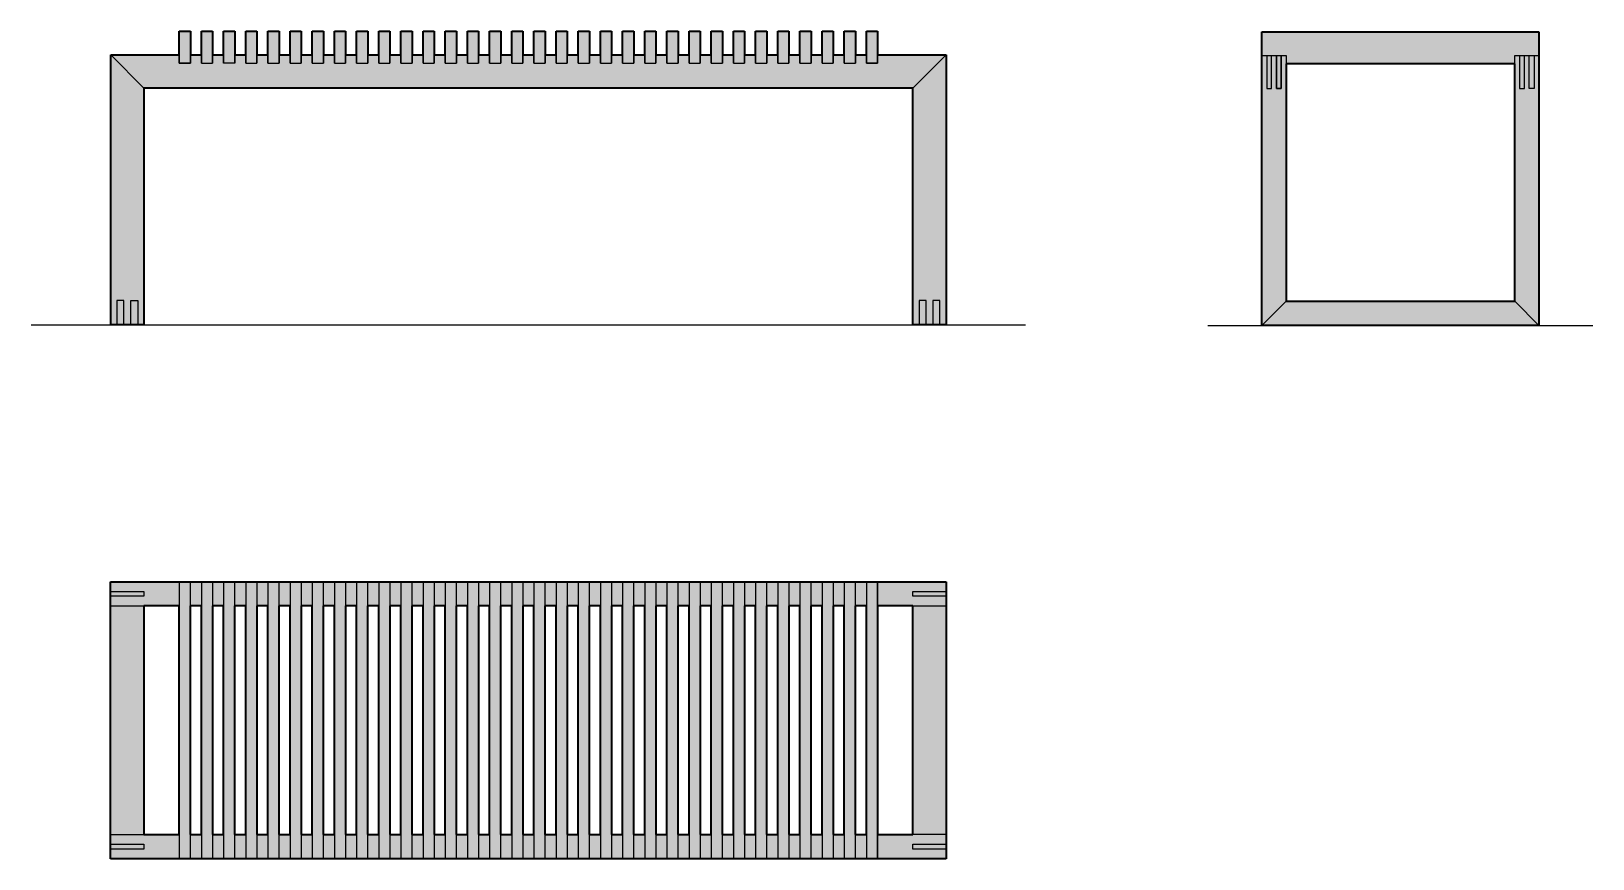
# Model space of a CAD drawing. Header units: millimetres. Extents: x 0 to 2254, y -771 to 424.
import ezdxf

# ---------------------------------------------------------------- set-up
doc = ezdxf.new("R2010")
doc.units = ezdxf.units.MM
doc.linetypes.add('Dots', pattern=[1, 0, -1])
doc.layers.add('Blocks', color=7, linetype='Continuous')
doc.layers.add('Blocks$Fill', color=7, linetype='Continuous', true_color=0xffffff)
for name, color, linetype, lineweight, true_color in [('Blocks$Inner', 7, 'Continuous', 25, 0x007f00), ('Blocks$Outline', 7, 'Continuous', 35, 0xff3f3f), ('Groud', 7, 'Dots', 25, 0x243775)]:
    doc.layers.add(name, color=color, linetype=linetype, lineweight=lineweight, true_color=true_color)

# ---------------------------------------------------------------- blocks, each defined once
blk = doc.blocks.new('Cutter Bench Side')
at = {"layer": 'Blocks$Fill', "extrusion": (0, 0, -1)}
blk.add_hatch(color=256, dxfattribs=at).paths.add_polyline_path([(1221.6, 424), (1205.6, 424), (1205.6, 390), (1189.6, 390), (1189.6, 424), (1173.6, 424), (1173.6, 390), (1157.6, 390), (1157.6, 424), (1141.6, 424), (1141.6, 390), (1125.6, 390), (1125.6, 424), (1109.6, 424), (1109.6, 390), (1093.6, 390), (1093.6, 424), (1077.6, 424), (1077.6, 390), (1061.6, 390), (1061.6, 424), (1045.6, 424), (1045.6, 390), (1029.6, 390), (1029.6, 424), (1013.6, 424), (1013.6, 390), (997.6, 390), (997.6, 424), (981.6, 424), (981.6, 390), (965.6, 390), (965.6, 424), (949.6, 424), (949.6, 390), (933.6, 390), (933.6, 424), (917.6, 424), (917.6, 390), (901.6, 390), (901.6, 424), (885.6, 424), (885.6, 390), (869.6, 390), (869.6, 424), (853.6, 424), (853.6, 390), (837.6, 390), (837.6, 424), (821.6, 424), (821.6, 390), (805.6, 390), (805.6, 424), (789.6, 424), (789.6, 390), (773.6, 390), (773.6, 424), (757.6, 424), (757.6, 390), (741.6, 390), (741.6, 424), (725.6, 424), (725.6, 390), (709.6, 390), (709.6, 424), (693.6, 424), (693.6, 390), (677.6, 390), (677.6, 424), (661.6, 424), (661.6, 390), (645.6, 390), (645.6, 424), (629.6, 424), (629.6, 390), (613.6, 390), (613.6, 424), (597.6, 424), (597.6, 390), (581.6, 390), (581.6, 424), (565.6, 424), (565.6, 390), (549.6, 390), (549.6, 424), (533.6, 424), (533.6, 390), (517.6, 390), (517.6, 424), (501.6, 424), (501.6, 390), (485.6, 390), (485.6, 424), (469.6, 424), (469.6, 390), (453.6, 390), (453.6, 424), (437.6, 424), (437.6, 390), (421.6, 390), (421.6, 424), (405.6, 424), (405.6, 390), (389.6, 390), (389.6, 424), (373.6, 424), (373.6, 390), (357.6, 390), (357.6, 424), (341.6, 424), (341.6, 390), (325.6, 390), (325.6, 424), (309.6, 424), (309.6, 390), (293.6, 390), (293.6, 424), (277.6, 424), (277.6, 390), (261.6, 390), (261.6, 424), (245.6, 424), (245.6, 390), (229.6, 390), (229.6, 424), (213.6, 424), (213.6, 390), (114.6, 390), (114.6, 0), (123.6, 0), (133.6, 0), (143.6, 0), (153.6, 0), (162.6, 0), (162.6, 342), (1272.6, 342), (1272.6, 0), (1272.6, 0), (1281.6, 0), (1281.6, 0), (1291.6, 0), (1291.6, 0), (1301.6, 0), (1301.6, 0), (1311.6, 0), (1311.6, 0), (1320.6, 0), (1320.6, 0), (1320.6, 390), (1221.6, 390)], flags=0)
at = {"layer": 'Blocks$Inner', "linetype": 'ByBlock'}
for p, q in [((-1189.6, 378), (-1173.6, 378)), ((-1125.6, 378), (-1109.6, 378)), ((-1061.6, 378), (-1045.6, 378)), ((-1029.6, 378), (-1013.6, 378)), ((-965.6, 378), (-949.6, 378)), ((-933.6, 378), (-917.6, 378)), ((-901.6, 378), (-885.6, 378)), ((-869.6, 378), (-853.6, 378)), ((-837.6, 378), (-821.6, 378)), ((-805.6, 378), (-789.6, 378)), ((-773.6, 378), (-757.6, 378)), ((-741.6, 378), (-725.6, 378)), ((-709.6, 378), (-693.6, 378)), ((-677.6, 378), (-661.6, 378)), ((-645.6, 378), (-629.6, 378)), ((-613.6, 378), (-597.6, 378)), ((-581.6, 378), (-565.6, 378)), ((-549.6, 378), (-533.6, 378)), ((-517.6, 378), (-501.6, 378)), ((-485.6, 378), (-469.6, 378)), ((-453.6, 378), (-437.6, 378)), ((-389.6, 378), (-373.6, 378)), ((-357.6, 378), (-341.6, 378)), ((-325.6, 378), (-309.6, 378)), ((-293.6, 378), (-277.6, 378)), ((-261.6, 378), (-245.6, 378))]:
    blk.add_line(p, q, dxfattribs=at)
for points in [[(-1320.6, 390), (-1221.6, 390), (-1221.6, 378), (-1205.6, 378), (-1221.6, 378), (-1221.6, 424), (-1205.6, 424), (-1205.6, 378), (-1205.6, 390), (-1189.6, 390), (-1189.6, 378), (-1189.6, 424), (-1173.6, 424), (-1173.6, 378), (-1173.6, 390), (-1157.6, 390), (-1157.6, 378)], [(-1141.6, 378), (-1157.6, 378), (-1157.6, 424), (-1141.6, 424), (-1141.6, 378), (-1141.6, 390), (-1125.6, 390), (-1125.6, 378), (-1125.6, 424), (-1109.6, 424), (-1109.6, 378), (-1109.6, 390), (-1093.6, 390), (-1093.6, 378), (-1077.6, 378)], [(-1093.6, 378), (-1093.6, 424), (-1077.6, 424), (-1077.6, 378), (-1077.6, 390), (-1061.6, 390), (-1061.6, 378), (-1061.6, 424), (-1045.6, 424), (-1045.6, 378), (-1045.6, 390), (-1029.6, 390), (-1029.6, 378), (-1029.6, 424), (-1013.6, 424), (-1013.6, 378), (-1013.6, 390), (-997.6, 390), (-997.6, 378), (-981.6, 378)], [(-997.6, 378), (-997.6, 424), (-981.6, 424), (-981.6, 378), (-981.6, 390), (-965.6, 390), (-965.6, 378), (-965.6, 424), (-949.6, 424), (-949.6, 378), (-949.6, 390), (-933.6, 390), (-933.6, 378), (-933.6, 424), (-917.6, 424), (-917.6, 378), (-917.6, 390), (-901.6, 390), (-901.6, 378), (-901.6, 424), (-885.6, 424), (-885.6, 378), (-885.6, 390), (-869.6, 390), (-869.6, 378), (-869.6, 424), (-853.6, 424), (-853.6, 378), (-853.6, 390), (-837.6, 390), (-837.6, 378), (-837.6, 424), (-821.6, 424), (-821.6, 378), (-821.6, 390), (-805.6, 390), (-805.6, 378), (-805.6, 424), (-789.6, 424), (-789.6, 378), (-789.6, 390), (-773.6, 390), (-773.6, 378), (-773.6, 424), (-757.6, 424), (-757.6, 378), (-757.6, 390), (-741.6, 390), (-741.6, 378), (-741.6, 424), (-725.6, 424), (-725.6, 378), (-725.6, 390), (-709.6, 390), (-709.6, 378), (-709.6, 424), (-693.6, 424), (-693.6, 378), (-693.6, 390), (-677.6, 390), (-677.6, 378), (-677.6, 424), (-661.6, 424), (-661.6, 378), (-661.6, 390), (-645.6, 390), (-645.6, 378), (-645.6, 424), (-629.6, 424), (-629.6, 378), (-629.6, 390), (-613.6, 390), (-613.6, 378), (-613.6, 424), (-597.6, 424), (-597.6, 378), (-597.6, 390), (-581.6, 390), (-581.6, 378), (-581.6, 424), (-565.6, 424), (-565.6, 378), (-565.6, 390), (-549.6, 390), (-549.6, 378), (-549.6, 424), (-533.6, 424), (-533.6, 378), (-533.6, 390), (-517.6, 390), (-517.6, 378), (-517.6, 424), (-501.6, 424), (-501.6, 378), (-501.6, 390), (-485.6, 390), (-485.6, 378), (-485.6, 424), (-469.6, 424), (-469.6, 378), (-469.6, 390), (-453.6, 390), (-453.6, 378), (-453.6, 424), (-437.6, 424), (-437.6, 378), (-437.6, 390), (-421.6, 390), (-421.6, 378), (-405.6, 378)], [(-421.6, 378), (-421.6, 424), (-405.6, 424), (-405.6, 378), (-405.6, 390), (-389.6, 390), (-389.6, 378), (-389.6, 424), (-373.6, 424), (-373.6, 378), (-373.6, 390), (-357.6, 390), (-357.6, 378), (-357.6, 424), (-341.6, 424), (-341.6, 378), (-341.6, 390), (-325.6, 390), (-325.6, 378), (-325.6, 424), (-309.6, 424), (-309.6, 378), (-309.6, 390), (-293.6, 390), (-293.6, 378), (-293.6, 424), (-277.6, 424), (-277.6, 378), (-277.6, 390), (-261.6, 390), (-261.6, 378), (-261.6, 424), (-245.6, 424), (-245.6, 378), (-245.6, 390), (-229.6, 390), (-229.6, 378), (-229.6, 424), (-213.6, 424), (-213.6, 378), (-213.6, 390), (-114.6, 390)], [(-1272.6, 0), (-1281.6, 0), (-1291.6, 0), (-1301.6, 0), (-1301.6, 0), (-1291.6, 0), (-1291.6, 0), (-1291.6, 35), (-1281.6, 35), (-1281.6, 0), (-1281.6, 0), (-1272.6, 0), (-1272.6, 0), (-1272.6, 342), (-1320.6, 390), (-1320.6, 0), (-1311.6, 0), (-1301.6, 0), (-1301.6, 35), (-1311.6, 35), (-1311.6, 0), (-1311.6, 0), (-1320.6, 0), (-1320.6, 0)], [(-162.6, 342), (-114.6, 390), (-114.6, 0), (-123.6, 0), (-133.6, 0), (-143.6, 0)], [(-1272.6, 342), (-162.6, 342), (-162.6, 0), (-153.6, 0), (-143.6, 0), (-143.6, 35), (-153.6, 35), (-153.6, 0)], [(-123.6, 0), (-123.6, 35), (-133.6, 35), (-133.6, 0)]]:
    blk.add_lwpolyline(points, dxfattribs=at)
blk.add_polyline3d([(-213.6, 378, 0), (-229.6, 378, 0), (-213.6, 378, 0)], dxfattribs=at)
at = {"layer": 'Blocks$Outline'}
for points in [[(-1221.6, 424), (-1205.6, 424)], [(-1221.6, 390), (-1221.6, 424)], [(-1205.6, 424), (-1205.6, 390)], [(-1189.6, 390), (-1189.6, 424)], [(-1189.6, 424), (-1173.6, 424)], [(-1173.6, 424), (-1173.6, 390)], [(-1157.6, 390), (-1157.6, 424)], [(-1157.6, 424), (-1141.6, 424)], [(-1141.6, 424), (-1141.6, 390)], [(-1125.6, 390), (-1125.6, 424)], [(-1125.6, 424), (-1109.6, 424)], [(-1109.6, 424), (-1109.6, 390)], [(-1093.6, 390), (-1093.6, 424)], [(-1093.6, 424), (-1077.6, 424)], [(-1077.6, 424), (-1077.6, 390)], [(-1061.6, 390), (-1061.6, 424)], [(-1061.6, 424), (-1045.6, 424)], [(-1045.6, 424), (-1045.6, 390)], [(-1029.6, 390), (-1029.6, 424)], [(-1029.6, 424), (-1013.6, 424)], [(-1013.6, 424), (-1013.6, 390)], [(-997.6, 390), (-997.6, 424)], [(-997.6, 424), (-981.6, 424)], [(-981.6, 424), (-981.6, 390)], [(-965.6, 390), (-965.6, 424)], [(-965.6, 424), (-949.6, 424)], [(-949.6, 424), (-949.6, 390)], [(-933.6, 390), (-933.6, 424)], [(-933.6, 424), (-917.6, 424)], [(-917.6, 424), (-917.6, 390)], [(-901.6, 390), (-901.6, 424)], [(-901.6, 424), (-885.6, 424)], [(-885.6, 424), (-885.6, 390)], [(-869.6, 390), (-869.6, 424)], [(-869.6, 424), (-853.6, 424)], [(-853.6, 424), (-853.6, 390)], [(-837.6, 390), (-837.6, 424)], [(-837.6, 424), (-821.6, 424)], [(-821.6, 424), (-821.6, 390)], [(-805.6, 390), (-805.6, 424)], [(-805.6, 424), (-789.6, 424)], [(-789.6, 424), (-789.6, 390)], [(-773.6, 390), (-773.6, 424)], [(-773.6, 424), (-757.6, 424)], [(-757.6, 424), (-757.6, 390)], [(-741.6, 390), (-741.6, 424)], [(-741.6, 424), (-725.6, 424)], [(-725.6, 424), (-725.6, 390)], [(-709.6, 390), (-709.6, 424)], [(-709.6, 424), (-693.6, 424)], [(-693.6, 424), (-693.6, 390)], [(-677.6, 390), (-677.6, 424)], [(-677.6, 424), (-661.6, 424)], [(-661.6, 424), (-661.6, 390)], [(-645.6, 390), (-645.6, 424)], [(-645.6, 424), (-629.6, 424)], [(-629.6, 424), (-629.6, 390)], [(-613.6, 390), (-613.6, 424)], [(-613.6, 424), (-597.6, 424)], [(-597.6, 424), (-597.6, 390)], [(-581.6, 390), (-581.6, 424)], [(-581.6, 424), (-565.6, 424)], [(-565.6, 424), (-565.6, 390)], [(-549.6, 390), (-549.6, 424)], [(-549.6, 424), (-533.6, 424)], [(-533.6, 424), (-533.6, 390)], [(-517.6, 390), (-517.6, 424)], [(-517.6, 424), (-501.6, 424)], [(-501.6, 424), (-501.6, 390)], [(-485.6, 390), (-485.6, 424)], [(-485.6, 424), (-469.6, 424)], [(-469.6, 424), (-469.6, 390)], [(-453.6, 390), (-453.6, 424)], [(-453.6, 424), (-437.6, 424)], [(-437.6, 424), (-437.6, 390)], [(-421.6, 390), (-421.6, 424)], [(-421.6, 424), (-405.6, 424)], [(-405.6, 424), (-405.6, 390)], [(-389.6, 390), (-389.6, 424)], [(-389.6, 424), (-373.6, 424)], [(-373.6, 424), (-373.6, 390)], [(-357.6, 390), (-357.6, 424)], [(-357.6, 424), (-341.6, 424)], [(-341.6, 424), (-341.6, 390)], [(-325.6, 390), (-325.6, 424)], [(-325.6, 424), (-309.6, 424)], [(-309.6, 424), (-309.6, 390)], [(-293.6, 390), (-293.6, 424)], [(-293.6, 424), (-277.6, 424)], [(-277.6, 424), (-277.6, 390)], [(-261.6, 390), (-261.6, 424)], [(-261.6, 424), (-245.6, 424)], [(-245.6, 424), (-245.6, 390)], [(-229.6, 390), (-229.6, 424)], [(-229.6, 424), (-213.6, 424)], [(-213.6, 424), (-213.6, 390)], [(-1320.6, 0), (-1320.6, 390)], [(-1320.6, 390), (-1221.6, 390)], [(-1205.6, 390), (-1189.6, 390)], [(-1173.6, 390), (-1157.6, 390)], [(-1141.6, 390), (-1125.6, 390)], [(-1109.6, 390), (-1093.6, 390)], [(-1077.6, 390), (-1061.6, 390)], [(-1045.6, 390), (-1029.6, 390)], [(-1013.6, 390), (-997.6, 390)], [(-981.6, 390), (-965.6, 390)], [(-949.6, 390), (-933.6, 390)], [(-917.6, 390), (-901.6, 390)], [(-885.6, 390), (-869.6, 390)], [(-853.6, 390), (-837.6, 390)], [(-821.6, 390), (-805.6, 390)], [(-789.6, 390), (-773.6, 390)], [(-757.6, 390), (-741.6, 390)], [(-725.6, 390), (-709.6, 390)], [(-693.6, 390), (-677.6, 390)], [(-661.6, 390), (-645.6, 390)], [(-629.6, 390), (-613.6, 390)], [(-597.6, 390), (-581.6, 390)], [(-565.6, 390), (-549.6, 390)], [(-533.6, 390), (-517.6, 390)], [(-501.6, 390), (-485.6, 390)], [(-469.6, 390), (-453.6, 390)], [(-437.6, 390), (-421.6, 390)], [(-405.6, 390), (-389.6, 390)], [(-373.6, 390), (-357.6, 390)], [(-341.6, 390), (-325.6, 390)], [(-309.6, 390), (-293.6, 390)], [(-277.6, 390), (-261.6, 390)], [(-245.6, 390), (-229.6, 390)], [(-213.6, 390), (-114.6, 390)], [(-114.6, 390), (-114.6, 0)], [(-162.6, 342), (-1272.6, 342)], [(-1272.6, 342), (-1272.6, 0)], [(-162.6, 0), (-162.6, 342)], [(-1320.6, 0), (-1320.6, 0)], [(-1301.6, 0), (-1311.6, 0)], [(-1311.6, 0), (-1311.6, 0)], [(-1301.6, 0), (-1301.6, 0)], [(-1281.6, 0), (-1291.6, 0)], [(-1291.6, 0), (-1291.6, 0)], [(-1281.6, 0), (-1281.6, 0)], [(-1272.6, 0), (-1272.6, 0)], [(-153.6, 0), (-162.6, 0)], [(-143.6, 0), (-153.6, 0)], [(-133.6, 0), (-143.6, 0)], [(-123.6, 0), (-133.6, 0)], [(-114.6, 0), (-123.6, 0)], [(-1311.6, 0), (-1320.6, 0)], [(-1291.6, 0), (-1301.6, 0)], [(-1272.6, 0), (-1281.6, 0)]]:
    blk.add_lwpolyline(points, dxfattribs=at)
blk = doc.blocks.new('Cutter Bench End')
at = {"layer": 'Blocks$Fill', "extrusion": (0, 0, -1)}
h = blk.add_hatch(color=256, dxfattribs=at)
h.paths.add_polyline_path([(477.7, 424), (77.7, 424), (77.7, 390), (77.7, 0), (442.7, 0), (442.7, 0), (477.7, 0), (477.7, 390), (477.7, 390)], flags=0)
h.paths.add_polyline_path([(112.7, 378), (442.7, 378), (442.7, 35), (112.7, 35)], flags=0)
at = {"layer": 'Blocks$Inner', "linetype": 'ByBlock'}
blk.add_line((-442.7, 378), (-112.7, 378), dxfattribs=at)
for points in [[(-477.7, 0), (-477.7, 390), (-477.7, 390), (-477.7, 424), (-77.7, 424), (-77.7, 390), (-77.7, 0)], [(-477.7, 390), (-470.7, 390), (-470.7, 342), (-463.7, 342), (-463.7, 390), (-456.7, 390), (-456.7, 342), (-449.7, 342), (-449.7, 390), (-442.7, 390), (-442.7, 35), (-477.7, 0), (-442.7, 0), (-442.7, 0)], [(-477.7, 390), (-470.7, 390), (-463.7, 390), (-456.7, 390), (-449.7, 390), (-442.7, 390), (-442.7, 390)], [(-470.7, 390), (-470.7, 342), (-463.7, 342), (-463.7, 390)], [(-449.7, 390), (-449.7, 342), (-456.7, 342), (-456.7, 390)], [(-112.7, 35), (-112.7, 390), (-105.7, 390), (-98.7, 390), (-91.7, 390), (-84.7, 390), (-77.7, 390)], [(-105.7, 390), (-105.7, 342), (-98.7, 342), (-98.7, 390)], [(-84.7, 390), (-84.7, 342), (-91.7, 342), (-91.7, 390)]]:
    blk.add_lwpolyline(points, dxfattribs=at)
blk.add_lwpolyline([(-477.7, 0), (-77.7, 0), (-112.7, 35), (-442.7, 35)], close=True, dxfattribs=at)
at = {"layer": 'Blocks$Outline'}
for points in [[(-477.7, 424), (-77.7, 424)], [(-477.7, 390), (-477.7, 424)], [(-77.7, 424), (-77.7, 390)], [(-477.7, 0), (-477.7, 390)], [(-477.7, 390), (-477.7, 390)], [(-77.7, 390), (-77.7, 0)], [(-112.7, 378), (-442.7, 378)], [(-442.7, 378), (-442.7, 35)], [(-112.7, 35), (-112.7, 378)], [(-442.7, 35), (-112.7, 35)], [(-77.7, 0), (-442.7, 0)], [(-442.7, 0), (-442.7, 0)], [(-442.7, 0), (-477.7, 0)]]:
    blk.add_lwpolyline(points, dxfattribs=at)
blk = doc.blocks.new('Cutter Bench Top')
at = {"layer": 'Blocks$Fill', "extrusion": (0, 0, -1)}
h = blk.add_hatch(color=256, dxfattribs=at)
h.paths.add_polyline_path([(1206, 200), (1107, 200), (1091, 200), (1075, 200), (1059, 200), (1043, 200), (1027, 200), (1011, 200), (995, 200), (979, 200), (963, 200), (947, 200), (931, 200), (915, 200), (899, 200), (883, 200), (867, 200), (851, 200), (835, 200), (819, 200), (803, 200), (787, 200), (771, 200), (755, 200), (739, 200), (723, 200), (707, 200), (691, 200), (675, 200), (659, 200), (643, 200), (627, 200), (611, 200), (595, 200), (579, 200), (563, 200), (547, 200), (531, 200), (515, 200), (499, 200), (483, 200), (467, 200), (451, 200), (435, 200), (419, 200), (403, 200), (387, 200), (371, 200), (355, 200), (339, 200), (323, 200), (307, 200), (291, 200), (275, 200), (259, 200), (243, 200), (227, 200), (211, 200), (195, 200), (179, 200), (163, 200), (147, 200), (131, 200), (115, 200), (99, 200), (0, 200), (0, 193), (0, 186), (0, 179), (0, 172), (0, 165), (0, -165), (0, -172), (0, -179), (0, -186), (0, -193), (0, -200), (99, -200), (115, -200), (131, -200), (147, -200), (163, -200), (179, -200), (195, -200), (211, -200), (227, -200), (243, -200), (259, -200), (275, -200), (291, -200), (307, -200), (323, -200), (339, -200), (355, -200), (371, -200), (387, -200), (403, -200), (419, -200), (435, -200), (451, -200), (467, -200), (483, -200), (499, -200), (515, -200), (531, -200), (547, -200), (563, -200), (579, -200), (595, -200), (611, -200), (627, -200), (643, -200), (659, -200), (675, -200), (691, -200), (707, -200), (723, -200), (739, -200), (755, -200), (771, -200), (787, -200), (803, -200), (819, -200), (835, -200), (851, -200), (867, -200), (883, -200), (899, -200), (915, -200), (931, -200), (947, -200), (963, -200), (979, -200), (995, -200), (1011, -200), (1027, -200), (1043, -200), (1059, -200), (1075, -200), (1091, -200), (1107, -200), (1206, -200), (1206, -193), (1206, -186), (1206, -179), (1206, -172), (1206, -165), (1206, 165), (1206, 172), (1206, 179), (1206, 186), (1206, 193)], flags=0)
h.paths.add_polyline_path([(131, 165), (131, -165), (115, -165), (115, 165)], flags=0)
h.paths.add_polyline_path([(147, 165), (163, 165), (163, -165), (147, -165)], flags=0)
h.paths.add_polyline_path([(179, 165), (195, 165), (195, -165), (179, -165)], flags=0)
h.paths.add_polyline_path([(211, 165), (227, 165), (227, -165), (211, -165)], flags=0)
h.paths.add_polyline_path([(243, 165), (259, 165), (259, -165), (243, -165)], flags=0)
h.paths.add_polyline_path([(275, 165), (291, 165), (291, -165), (275, -165)], flags=0)
h.paths.add_polyline_path([(323, 165), (323, -165), (307, -165), (307, 165)], flags=0)
h.paths.add_polyline_path([(339, 165), (355, 165), (355, -165), (339, -165)], flags=0)
h.paths.add_polyline_path([(371, 165), (387, 165), (387, -165), (371, -165)], flags=0)
h.paths.add_polyline_path([(419, 165), (419, -165), (403, -165), (403, 165)], flags=0)
h.paths.add_polyline_path([(451, 165), (451, -165), (435, -165), (435, 165)], flags=0)
h.paths.add_polyline_path([(467, 165), (483, 165), (483, -165), (467, -165)], flags=0)
h.paths.add_polyline_path([(499, 165), (515, 165), (515, -165), (499, -165)], flags=0)
h.paths.add_polyline_path([(547, 165), (547, -165), (531, -165), (531, 165)], flags=0)
h.paths.add_polyline_path([(579, 165), (579, -165), (563, -165), (563, 165)], flags=0)
h.paths.add_polyline_path([(611, 165), (611, -165), (595, -165), (595, 165)], flags=0)
h.paths.add_polyline_path([(627, 165), (643, 165), (643, -165), (627, -165)], flags=0)
h.paths.add_polyline_path([(659, 165), (675, 165), (675, -165), (659, -165)], flags=0)
h.paths.add_polyline_path([(691, 165), (707, 165), (707, -165), (691, -165)], flags=0)
h.paths.add_polyline_path([(739, 165), (739, -165), (723, -165), (723, 165)], flags=0)
h.paths.add_polyline_path([(771, 165), (771, -165), (755, -165), (755, 165)], flags=0)
h.paths.add_polyline_path([(787, 165), (803, 165), (803, -165), (787, -165)], flags=0)
h.paths.add_polyline_path([(835, 165), (835, -165), (819, -165), (819, 165)], flags=0)
h.paths.add_polyline_path([(851, 165), (867, 165), (867, -165), (851, -165)], flags=0)
h.paths.add_polyline_path([(899, 165), (899, -165), (883, -165), (883, 165)], flags=0)
h.paths.add_polyline_path([(915, 165), (931, 165), (931, -165), (915, -165)], flags=0)
h.paths.add_polyline_path([(947, 165), (963, 165), (963, -165), (947, -165)], flags=0)
h.paths.add_polyline_path([(979, 165), (995, 165), (995, -165), (979, -165)], flags=0)
h.paths.add_polyline_path([(1011, 165), (1027, 165), (1027, -165), (1011, -165)], flags=0)
h.paths.add_polyline_path([(1043, 165), (1059, 165), (1059, -165), (1043, -165)], flags=0)
h.paths.add_polyline_path([(1075, 165), (1091, 165), (1091, -165), (1075, -165)], flags=0)
h.paths.add_polyline_path([(48, 165), (99, 165), (99, -165), (48, -165)], flags=0)
h.paths.add_polyline_path([(1107, 165), (1158, 165), (1158, -165), (1107, -165)], flags=0)
at = {"layer": 'Blocks$Inner', "linetype": 'ByBlock'}
for p, q in [((-1107, 200), (-1107, -200)), ((-1091, 200), (-1091, -200)), ((-1075, 200), (-1075, -200)), ((-1059, 200), (-1059, -200)), ((-1043, 200), (-1043, -200)), ((-1027, 200), (-1027, -200)), ((-1011, 200), (-1011, -200)), ((-995, 200), (-995, -200)), ((-979, 200), (-979, -200)), ((-963, 200), (-963, -200)), ((-947, 200), (-947, -200)), ((-931, 200), (-931, -200)), ((-915, 200), (-915, -200)), ((-899, 200), (-899, -200)), ((-883, 200), (-883, -200)), ((-867, 200), (-867, -200)), ((-851, 200), (-851, -200)), ((-835, 200), (-835, -200)), ((-819, 200), (-819, -200)), ((-803, 200), (-803, -200)), ((-787, 200), (-787, -200)), ((-771, 200), (-771, -200)), ((-755, 200), (-755, -200)), ((-739, 200), (-739, -200)), ((-723, 200), (-723, -200)), ((-707, 200), (-707, -200)), ((-691, 200), (-691, -200)), ((-675, 200), (-675, -200)), ((-659, 200), (-659, -200)), ((-643, 200), (-643, -200)), ((-627, 200), (-627, -200)), ((-611, 200), (-611, -200)), ((-595, 200), (-595, -200)), ((-579, 200), (-579, -200)), ((-563, 200), (-563, -200)), ((-547, 200), (-547, -200)), ((-531, 200), (-531, -200)), ((-515, 200), (-515, -200)), ((-499, 200), (-499, -200)), ((-483, 200), (-483, -200)), ((-467, 200), (-467, -200)), ((-451, 200), (-451, -200)), ((-435, 200), (-435, -200)), ((-419, 200), (-419, -200)), ((-403, 200), (-403, -200)), ((-387, 200), (-387, -200)), ((-371, 200), (-371, -200)), ((-355, 200), (-355, -200)), ((-339, 200), (-339, -200)), ((-323, 200), (-323, -200)), ((-307, 200), (-307, -200)), ((-291, 200), (-291, -200)), ((-275, 200), (-275, -200)), ((-259, 200), (-259, -200)), ((-243, 200), (-243, -200)), ((-227, 200), (-227, -200)), ((-211, 200), (-211, -200)), ((-195, 200), (-195, -200)), ((-179, 200), (-179, -200)), ((-163, 200), (-163, -200)), ((-147, 200), (-147, -200)), ((-131, 200), (-131, -200)), ((-115, 200), (-115, -200)), ((-1206, 165), (-1107, 165)), ((-1158, 165), (-1158, -165)), ((-1091, 165), (-1075, 165)), ((-1059, 165), (-1043, 165)), ((-1027, 165), (-1011, 165)), ((-995, 165), (-979, 165)), ((-963, 165), (-947, 165)), ((-931, 165), (-915, 165)), ((-899, 165), (-883, 165)), ((-867, 165), (-851, 165)), ((-835, 165), (-819, 165)), ((-803, 165), (-787, 165)), ((-771, 165), (-755, 165)), ((-739, 165), (-723, 165)), ((-707, 165), (-691, 165)), ((-675, 165), (-659, 165)), ((-643, 165), (-627, 165)), ((-611, 165), (-595, 165)), ((-579, 165), (-563, 165)), ((-547, 165), (-531, 165)), ((-515, 165), (-499, 165)), ((-483, 165), (-467, 165)), ((-451, 165), (-435, 165)), ((-419, 165), (-403, 165)), ((-387, 165), (-371, 165)), ((-355, 165), (-339, 165)), ((-323, 165), (-307, 165)), ((-291, 165), (-275, 165)), ((-259, 165), (-243, 165)), ((-227, 165), (-211, 165)), ((-195, 165), (-179, 165)), ((-163, 165), (-147, 165)), ((-131, 165), (-115, 165)), ((-48, 165), (-48, -165)), ((-1206, -165), (-1107, -165)), ((-1091, -165), (-1075, -165)), ((-1059, -165), (-1043, -165)), ((-1027, -165), (-1011, -165)), ((-995, -165), (-979, -165)), ((-963, -165), (-947, -165)), ((-931, -165), (-915, -165)), ((-899, -165), (-883, -165)), ((-867, -165), (-851, -165)), ((-835, -165), (-819, -165)), ((-803, -165), (-787, -165)), ((-771, -165), (-755, -165)), ((-739, -165), (-723, -165)), ((-707, -165), (-691, -165)), ((-675, -165), (-659, -165)), ((-643, -165), (-627, -165)), ((-611, -165), (-595, -165)), ((-579, -165), (-563, -165)), ((-547, -165), (-531, -165)), ((-515, -165), (-499, -165)), ((-483, -165), (-467, -165)), ((-451, -165), (-435, -165)), ((-419, -165), (-403, -165)), ((-387, -165), (-371, -165)), ((-355, -165), (-339, -165)), ((-323, -165), (-307, -165)), ((-291, -165), (-275, -165)), ((-259, -165), (-243, -165)), ((-227, -165), (-211, -165)), ((-195, -165), (-179, -165)), ((-163, -165), (-147, -165)), ((-131, -165), (-115, -165))]:
    blk.add_line(p, q, dxfattribs=at)
for points in [[(0, 186), (0, 193), (0, 200), (-99, 200), (-115, 200), (-131, 200), (-147, 200), (-163, 200), (-179, 200), (-195, 200), (-211, 200), (-227, 200), (-243, 200), (-259, 200), (-275, 200), (-291, 200), (-307, 200), (-323, 200), (-339, 200), (-355, 200), (-371, 200), (-387, 200), (-403, 200), (-419, 200), (-435, 200), (-451, 200), (-467, 200), (-483, 200), (-499, 200), (-515, 200), (-531, 200), (-547, 200), (-563, 200), (-579, 200), (-595, 200), (-611, 200), (-627, 200), (-643, 200), (-659, 200), (-675, 200), (-691, 200), (-707, 200), (-723, 200), (-739, 200), (-755, 200), (-771, 200), (-787, 200), (-803, 200), (-819, 200), (-835, 200), (-851, 200), (-867, 200), (-883, 200), (-899, 200), (-915, 200), (-931, 200), (-947, 200), (-963, 200), (-979, 200), (-995, 200), (-1011, 200), (-1027, 200), (-1043, 200), (-1059, 200), (-1075, 200), (-1091, 200), (-1107, 200), (-1206, 200), (-1206, 193), (-1206, 186), (-1206, 179), (-1206, 172), (-1206, 165), (-1206, -165), (-1206, -172), (-1206, -179), (-1206, -186), (-1206, -193), (-1206, -200), (-1107, -200), (-1091, -200), (-1075, -200), (-1059, -200), (-1043, -200), (-1027, -200), (-1011, -200), (-995, -200), (-979, -200), (-963, -200), (-947, -200), (-931, -200), (-915, -200), (-899, -200), (-883, -200), (-867, -200), (-851, -200), (-835, -200), (-819, -200), (-803, -200), (-787, -200), (-771, -200), (-755, -200), (-739, -200), (-723, -200), (-707, -200), (-691, -200), (-675, -200), (-659, -200), (-643, -200), (-627, -200), (-611, -200), (-595, -200), (-579, -200), (-563, -200), (-547, -200), (-531, -200), (-515, -200), (-499, -200), (-483, -200), (-467, -200), (-451, -200), (-435, -200), (-419, -200), (-403, -200), (-387, -200), (-371, -200), (-355, -200), (-339, -200), (-323, -200), (-307, -200), (-291, -200), (-275, -200), (-259, -200), (-243, -200), (-227, -200), (-211, -200), (-195, -200), (-179, -200), (-163, -200), (-147, -200), (-131, -200), (-115, -200), (-99, -200), (0, -200), (0, -193), (0, -186)], [(-1206, 186), (-1158, 186), (-1158, 179), (-1206, 179)], [(0, -165), (-99, -165), (-99, -200), (-99, 200), (-99, 165), (0, 165), (0, -165), (0, -172), (0, -179)], [(0, 179), (-48, 179), (-48, 186), (0, 186), (0, 179), (0, 172), (0, 165)], [(-1206, -179), (-1158, -179), (-1158, -186), (-1206, -186)]]:
    blk.add_lwpolyline(points, dxfattribs=at)
blk.add_lwpolyline([(0, -179), (0, -186), (-48, -186), (-48, -179)], close=True, dxfattribs=at)
at = {"layer": 'Blocks$Outline'}
for points in [[(-1206, 200), (-1107, 200)], [(-1206, 193), (-1206, 200)], [(-1206, 186), (-1206, 193)], [(-1206, 179), (-1206, 186)], [(-1107, 200), (-1091, 200)], [(-1091, 200), (-1075, 200)], [(-1075, 200), (-1059, 200)], [(-1059, 200), (-1043, 200)], [(-1043, 200), (-1027, 200)], [(-1027, 200), (-1011, 200)], [(-1011, 200), (-995, 200)], [(-995, 200), (-979, 200)], [(-979, 200), (-963, 200)], [(-963, 200), (-947, 200)], [(-947, 200), (-931, 200)], [(-931, 200), (-915, 200)], [(-915, 200), (-899, 200)], [(-899, 200), (-883, 200)], [(-883, 200), (-867, 200)], [(-867, 200), (-851, 200)], [(-851, 200), (-835, 200)], [(-835, 200), (-819, 200)], [(-819, 200), (-803, 200)], [(-803, 200), (-787, 200)], [(-787, 200), (-771, 200)], [(-771, 200), (-755, 200)], [(-755, 200), (-739, 200)], [(-739, 200), (-723, 200)], [(-723, 200), (-707, 200)], [(-707, 200), (-691, 200)], [(-691, 200), (-675, 200)], [(-675, 200), (-659, 200)], [(-659, 200), (-643, 200)], [(-643, 200), (-627, 200)], [(-627, 200), (-611, 200)], [(-611, 200), (-595, 200)], [(-595, 200), (-579, 200)], [(-579, 200), (-563, 200)], [(-563, 200), (-547, 200)], [(-547, 200), (-531, 200)], [(-531, 200), (-515, 200)], [(-515, 200), (-499, 200)], [(-499, 200), (-483, 200)], [(-483, 200), (-467, 200)], [(-467, 200), (-451, 200)], [(-451, 200), (-435, 200)], [(-435, 200), (-419, 200)], [(-419, 200), (-403, 200)], [(-403, 200), (-387, 200)], [(-387, 200), (-371, 200)], [(-371, 200), (-355, 200)], [(-355, 200), (-339, 200)], [(-339, 200), (-323, 200)], [(-323, 200), (-307, 200)], [(-307, 200), (-291, 200)], [(-291, 200), (-275, 200)], [(-275, 200), (-259, 200)], [(-259, 200), (-243, 200)], [(-243, 200), (-227, 200)], [(-227, 200), (-211, 200)], [(-211, 200), (-195, 200)], [(-195, 200), (-179, 200)], [(-179, 200), (-163, 200)], [(-163, 200), (-147, 200)], [(-147, 200), (-131, 200)], [(-131, 200), (-115, 200)], [(-115, 200), (-99, 200)], [(-99, 200), (0, 200)], [(0, 200), (0, 193)], [(0, 193), (0, 186)], [(0, 186), (0, 179)], [(-1206, 172), (-1206, 179)], [(-1206, 165), (-1206, 172)], [(-1206, -165), (-1206, 165)], [(-1107, 165), (-1158, 165)], [(-1158, 165), (-1158, -165)], [(-1107, -165), (-1107, 165)], [(-1075, 165), (-1091, 165)], [(-1091, 165), (-1091, -165)], [(-1075, -165), (-1075, 165)], [(-1043, 165), (-1059, 165)], [(-1059, 165), (-1059, -165)], [(-1043, -165), (-1043, 165)], [(-1011, 165), (-1027, 165)], [(-1027, 165), (-1027, -165)], [(-1011, -165), (-1011, 165)], [(-979, 165), (-995, 165)], [(-995, 165), (-995, -165)], [(-979, -165), (-979, 165)], [(-947, 165), (-963, 165)], [(-963, 165), (-963, -165)], [(-947, -165), (-947, 165)], [(-915, 165), (-931, 165)], [(-931, 165), (-931, -165)], [(-915, -165), (-915, 165)], [(-899, 165), (-899, -165)], [(-883, 165), (-899, 165)], [(-883, -165), (-883, 165)], [(-851, 165), (-867, 165)], [(-867, 165), (-867, -165)], [(-851, -165), (-851, 165)], [(-835, 165), (-835, -165)], [(-819, 165), (-835, 165)], [(-819, -165), (-819, 165)], [(-787, 165), (-803, 165)], [(-803, 165), (-803, -165)], [(-787, -165), (-787, 165)], [(-771, 165), (-771, -165)], [(-755, 165), (-771, 165)], [(-755, -165), (-755, 165)], [(-739, 165), (-739, -165)], [(-723, 165), (-739, 165)], [(-723, -165), (-723, 165)], [(-691, 165), (-707, 165)], [(-707, 165), (-707, -165)], [(-691, -165), (-691, 165)], [(-659, 165), (-675, 165)], [(-675, 165), (-675, -165)], [(-659, -165), (-659, 165)], [(-627, 165), (-643, 165)], [(-643, 165), (-643, -165)], [(-627, -165), (-627, 165)], [(-611, 165), (-611, -165)], [(-595, 165), (-611, 165)], [(-595, -165), (-595, 165)], [(-579, 165), (-579, -165)], [(-563, 165), (-579, 165)], [(-563, -165), (-563, 165)], [(-547, 165), (-547, -165)], [(-531, 165), (-547, 165)], [(-531, -165), (-531, 165)], [(-499, 165), (-515, 165)], [(-515, 165), (-515, -165)], [(-499, -165), (-499, 165)], [(-467, 165), (-483, 165)], [(-483, 165), (-483, -165)], [(-467, -165), (-467, 165)], [(-451, 165), (-451, -165)], [(-435, 165), (-451, 165)], [(-435, -165), (-435, 165)], [(-419, 165), (-419, -165)], [(-403, 165), (-419, 165)], [(-403, -165), (-403, 165)], [(-371, 165), (-387, 165)], [(-387, 165), (-387, -165)], [(-371, -165), (-371, 165)], [(-339, 165), (-355, 165)], [(-355, 165), (-355, -165)], [(-339, -165), (-339, 165)], [(-323, 165), (-323, -165)], [(-307, 165), (-323, 165)], [(-307, -165), (-307, 165)], [(-275, 165), (-291, 165)], [(-291, 165), (-291, -165)], [(-275, -165), (-275, 165)], [(-243, 165), (-259, 165)], [(-259, 165), (-259, -165)], [(-243, -165), (-243, 165)], [(-211, 165), (-227, 165)], [(-227, 165), (-227, -165)], [(-211, -165), (-211, 165)], [(-179, 165), (-195, 165)], [(-195, 165), (-195, -165)], [(-179, -165), (-179, 165)], [(-147, 165), (-163, 165)], [(-163, 165), (-163, -165)], [(-147, -165), (-147, 165)], [(-131, 165), (-131, -165)], [(-115, 165), (-131, 165)], [(-115, -165), (-115, 165)], [(-48, 165), (-99, 165)], [(-99, 165), (-99, -165)], [(-48, -165), (-48, 165)], [(0, 179), (0, 172)], [(0, 172), (0, 165)], [(0, 165), (0, -165)], [(-1206, -172), (-1206, -165)], [(-1206, -179), (-1206, -172)], [(-1206, -186), (-1206, -179)], [(-1158, -165), (-1107, -165)], [(-1091, -165), (-1075, -165)], [(-1059, -165), (-1043, -165)], [(-1027, -165), (-1011, -165)], [(-995, -165), (-979, -165)], [(-963, -165), (-947, -165)], [(-931, -165), (-915, -165)], [(-899, -165), (-883, -165)], [(-867, -165), (-851, -165)], [(-835, -165), (-819, -165)], [(-803, -165), (-787, -165)], [(-771, -165), (-755, -165)], [(-739, -165), (-723, -165)], [(-707, -165), (-691, -165)], [(-675, -165), (-659, -165)], [(-643, -165), (-627, -165)], [(-611, -165), (-595, -165)], [(-579, -165), (-563, -165)], [(-547, -165), (-531, -165)], [(-515, -165), (-499, -165)], [(-483, -165), (-467, -165)], [(-451, -165), (-435, -165)], [(-419, -165), (-403, -165)], [(-387, -165), (-371, -165)], [(-355, -165), (-339, -165)], [(-323, -165), (-307, -165)], [(-291, -165), (-275, -165)], [(-259, -165), (-243, -165)], [(-227, -165), (-211, -165)], [(-195, -165), (-179, -165)], [(-163, -165), (-147, -165)], [(-131, -165), (-115, -165)], [(-99, -165), (-48, -165)], [(0, -165), (0, -172)], [(0, -172), (0, -179)], [(0, -179), (0, -186)], [(-1206, -193), (-1206, -186)], [(-1206, -200), (-1206, -193)], [(-1107, -200), (-1206, -200)], [(-1091, -200), (-1107, -200)], [(-1075, -200), (-1091, -200)], [(-1059, -200), (-1075, -200)], [(-1043, -200), (-1059, -200)], [(-1027, -200), (-1043, -200)], [(-1011, -200), (-1027, -200)], [(-995, -200), (-1011, -200)], [(-979, -200), (-995, -200)], [(-963, -200), (-979, -200)], [(-947, -200), (-963, -200)], [(-931, -200), (-947, -200)], [(-915, -200), (-931, -200)], [(-899, -200), (-915, -200)], [(-883, -200), (-899, -200)], [(-867, -200), (-883, -200)], [(-851, -200), (-867, -200)], [(-835, -200), (-851, -200)], [(-819, -200), (-835, -200)], [(-803, -200), (-819, -200)], [(-787, -200), (-803, -200)], [(-771, -200), (-787, -200)], [(-755, -200), (-771, -200)], [(-739, -200), (-755, -200)], [(-723, -200), (-739, -200)], [(-707, -200), (-723, -200)], [(-691, -200), (-707, -200)], [(-675, -200), (-691, -200)], [(-659, -200), (-675, -200)], [(-643, -200), (-659, -200)], [(-627, -200), (-643, -200)], [(-611, -200), (-627, -200)], [(-595, -200), (-611, -200)], [(-579, -200), (-595, -200)], [(-563, -200), (-579, -200)], [(-547, -200), (-563, -200)], [(-531, -200), (-547, -200)], [(-515, -200), (-531, -200)], [(-499, -200), (-515, -200)], [(-483, -200), (-499, -200)], [(-467, -200), (-483, -200)], [(-451, -200), (-467, -200)], [(-435, -200), (-451, -200)], [(-419, -200), (-435, -200)], [(-403, -200), (-419, -200)], [(-387, -200), (-403, -200)], [(-371, -200), (-387, -200)], [(-355, -200), (-371, -200)], [(-339, -200), (-355, -200)], [(-323, -200), (-339, -200)], [(-307, -200), (-323, -200)], [(-291, -200), (-307, -200)], [(-275, -200), (-291, -200)], [(-259, -200), (-275, -200)], [(-243, -200), (-259, -200)], [(-227, -200), (-243, -200)], [(-211, -200), (-227, -200)], [(-195, -200), (-211, -200)], [(-179, -200), (-195, -200)], [(-163, -200), (-179, -200)], [(-147, -200), (-163, -200)], [(-131, -200), (-147, -200)], [(-115, -200), (-131, -200)], [(-99, -200), (-115, -200)], [(0, -200), (-99, -200)], [(0, -186), (0, -193)], [(0, -193), (0, -200)]]:
    blk.add_lwpolyline(points, dxfattribs=at)

msp = doc.modelspace()

# ---------------------------------------------------------------- linework, layer by layer
at = {"layer": 'Groud', "linetype": 'ByBlock'}
for points in [[(0, 0), (1435.3, 0)], [(1698.7, -0.9), (2254.1, -0.9)]]:
    msp.add_lwpolyline(points, dxfattribs=at)

# ---------------------------------------------------------------- block references
at = {"layer": 'Blocks'}
for name, p in [('Cutter Bench Side', (1435.3, 0)), ('Cutter Bench End', (2254.1, -0.9)), ('Cutter Bench Top', (1320.6, -571))]:
    msp.add_blockref(name, p, dxfattribs=at)

doc.saveas('drawing.dxf')
